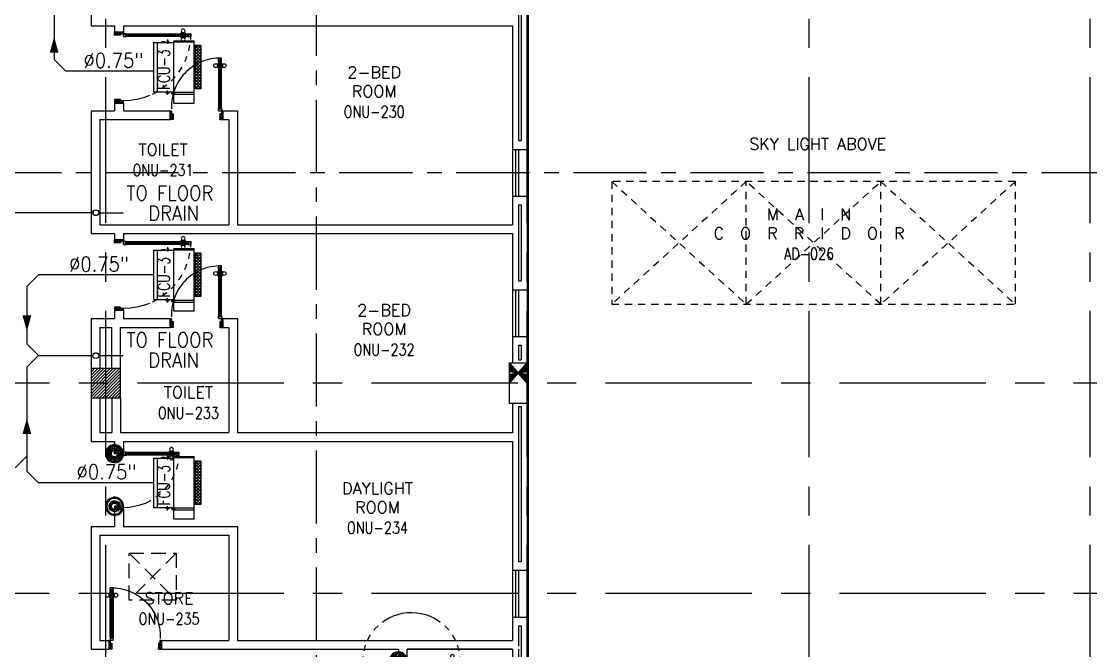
# Model space of a CAD drawing. Extents: x 417866242 to 417866469, y 43498047 to 43498124.
# Drawn here: x 417866407.68 to 417866425.95, y 43498063.41 to 43498074.18 of the extents above; entities that cross this region are included whole.
import ezdxf
from ezdxf.enums import TextEntityAlignment as Align

# ---------------------------------------------------------------- set-up
doc = ezdxf.new("R2010")
doc.units = 0
doc.header["$MEASUREMENT"] = 0
for name, pattern in [('CENTER', [2, 1.25, -0.25, 0.25, -0.25]), ('CENTERX2', [4, 2.5, -0.5, 0.5, -0.5]), ('HIDDEN', [0.375, 0.25, -0.125]), ('HIDDEN2', [0.1875, 0.125, -0.0625])]:
    doc.linetypes.add(name, pattern=pattern)
doc.layers.get('0').update_dxf_attribs({"linetype": 'CONTINUOUS'})
for name, color, linetype in [('AC-CD', 6, 'CONTINUOUS'), ('AC-TEXT', 2, 'CONTINUOUS'), ('AXES', 11, 'CENTERX2'), ('AXES1', 11, 'CENTER'), ('COL', 11, 'CONTINUOUS'), ('DOOR', 11, 'CONTINUOUS'), ('FCU', 6, 'CONTINUOUS'), ('HAT', 11, 'CONTINUOUS'), ('HIDDEN', 11, 'HIDDEN2'), ('INSUL', 11, 'CONTINUOUS'), ('M-TEXT', 2, 'CONTINUOUS'), ('P-SOLIDWASTE', 6, 'CONTINUOUS'), ('RM-NAME', 11, 'CONTINUOUS'), ('RM-NO', 11, 'CONTINUOUS'), ('ROOF', 11, 'CONTINUOUS'), ('SHAFT', 11, 'CONTINUOUS'), ('WALL', 11, 'CONTINUOUS'), ('WIN', 11, 'CONTINUOUS')]:
    doc.layers.add(name, color=color, linetype=linetype)
doc.styles.add('ROMANS', font='ROMANS.shx', dxfattribs={"width": 0.6})

# ---------------------------------------------------------------- blocks, each defined once
blk = doc.blocks.new('D1000')
at = {"layer": 'DOOR', "color": 7, "linetype": 'ByBlock'}
for p, q in [((0, 0), (-150, 0)), ((-150, 0), (-150, -25)), ((-150, 0), (0, 0)), ((0, -50), (-113.7099299924448, 0)), ((0, -50), (-40.1457343158545, 0)), ((0, -50), (0, 0)), ((-1049.994220409368, -25.1743907785567), (-1099.994220409368, -25.1743907785567)), ((-1099.994220409368, -75.1743907785567), (-1099.994220409368, -25.1743907785567)), ((-1099.994220409368, -25.1743907785567), (-1099.994220409368, -75.1743907785567)), ((-1049.994220409368, -75.1743907785567), (-1099.994220409397, -75.17439077803283)), ((-1049.994220409368, -42.1743907785276), (-1069.994220409368, -42.1743907785276)), ((-1069.994220409368, -42.1743907785567), (-1069.994220409368, -58.1743907785567)), ((-1049.994220409368, -58.1743907785567), (-1069.994220409368, -58.1743907785567)), ((-1049.994220409368, -25.1743907785567), (-1049.994220409368, -42.1743907785276)), ((-1049.994220409368, -58.1743907785567), (-1049.994220409368, -75.1743907785567)), ((-927.6366776307696, -17.97439077851595), (-1017.63667763077, -17.97439077851595)), ((-1017.63667763077, -25.1743907785567), (-1017.63667763077, -17.97439077851595)), ((-1017.63667763077, -75.1743907785567), (-1017.63667763077, -82.37439077859744)), ((-927.6366776307696, -82.37439077859744), (-1017.63667763077, -82.37439077859744)), ((-1005.036677630764, -8.974390778515954), (-940.2366776307754, -8.974390778515954)), ((-1005.036677630764, -17.97439077851595), (-1005.036677630764, -8.974390778515954)), ((-1005.036677630764, -17.97439077851595), (-940.2366776307754, -17.97439077851595)), ((-1005.036677630764, -82.37439077859744), (-940.2366776307754, -82.37439077859744)), ((-1005.036677630764, -82.37439077859744), (-1005.036677630764, -91.37439077859744)), ((-1005.036677630764, -91.37439077859744), (-940.2366776307754, -91.37439077859744)), ((-940.2366776307754, -17.97439077851595), (-940.2366776307754, -8.974390778515954)), ((-940.2366776307754, -82.37439077859744), (-940.2366776307754, -91.37439077859744)), ((-927.6366776307696, -25.1743907785567), (-927.6366776307696, -17.97439077851595)), ((-927.6366776307696, -75.1743907785567), (-927.6366776307696, -82.37439077859744)), ((-200, -42), (-200, -25)), ((-200, -25), (-150, -25)), ((-180, -42), (-200, -42)), ((-200, -75), (-200, -58)), ((-200, -58), (-180, -58)), ((-150, -75), (-200, -75)), ((-180, -58), (-180, -42)), ((-150, -75), (-150, -25)), ((-150, -25), (-100, -25)), ((-100, -25), (-100, -50)), ((0, -50), (-100, -36.64271395650576)), ((-100, -50), (0, -50)), ((-150, -975), (-100, -975)), ((-150, -1000), (-150, -975)), ((-150, -1000), (0, -1000)), ((0, -1000), (-150, -1000)), ((0, -950), (-113.7099299924448, -1000)), ((-100, -975), (-100, -950)), ((0, -950), (-100, -963.3572860434942)), ((-100, -950), (0, -950)), ((0, -950), (-40.1457343158545, -1000)), ((0, -950), (0, -1000))]:
    blk.add_line(p, q, dxfattribs=at)
at = {"layer": 'DOOR', "linetype": 'ByBlock'}
for p, q in [((-200, -25), (-1049.994220409368, -25.1743907785567)), ((-200, -42), (-1049.994220409368, -42.1743907785276)), ((-200, -58), (-1049.994220409368, -58.1743907785567)), ((-1049.994220409368, -75.1743907785567), (-200, -75))]:
    blk.add_line(p, q, dxfattribs=at)
at = {"layer": 'DOOR', "color": 7, "linetype": 'ByBlock'}
for centre in [(-972.6366776307696, 23.35655343646067), (-972.6366776307696, -123.7053349935159)]:
    blk.add_circle(centre, 32.39999999998526, dxfattribs=at)
for centre, radius, start, end in [((0, -50), 134.4019578127773, 158.1598493927677, 169.2800236452233), ((0, -50), 74.40195781277725, 137.7764264164989, 180), ((0, -50), 54.40195781277725, 113.2073828916783, 180), ((0, -50), 154.4019578127773, 161.1052885493303, 166.2857707774695), ((0, -50), 114.4019578127773, 154.0838418822192, 167.37742587102), ((0, -50), 94.40195781277725, 148.0181880332501, 180), ((0, -50), 34.40195781277725, 90, 180), ((0, -50), 14.40195781277725, 90, 180), ((0, -950), 154.4019578127773, 193.7142292225305, 198.8947114506697), ((0, -950), 134.4019578127773, 190.7199763547767, 201.8401506072323), ((0, -950), 94.40195781277725, 180, 211.9818119667498), ((0, -950), 74.40195781277725, 180, 222.2235735835011), ((0, -950), 54.40195781277725, 180, 246.7926171083217), ((0, -950), 34.40195781277725, 180, 270), ((0, -950), 14.40195781277725, 180, 270)]:
    blk.add_arc(centre, radius, start, end, dxfattribs=at)
at = {"layer": 'DOOR', "linetype": 'HIDDEN', "ltscale": 0.5}
blk.add_arc((-149.4480923587253, -24.45375900973158), 950.5464012146837, 180.0434372933824, 269.9667328389054, dxfattribs=at)
blk = doc.blocks.new('C11')
at = {"layer": 'HAT'}
h = blk.add_hatch(dxfattribs=at)
h.set_pattern_fill('ANSI31', color=256, scale=300, style=0)
h.set_pattern_definition([(45, (-248556.1822811713, -75061.0053373936), (-26.51650429449553, 26.51650429449553), [])])
h.paths.add_polyline_path([(300.0000000000291, 700), (-2.91038304567337e-11, 700), (0, 349.9999999998981), (300.0000000000291, 349.9999999998981)])
h.paths.add_polyline_path([(300, 349.9999999998981), (-2.91038304567337e-11, 349.9999999998981), (-2.91038304567337e-11, 0), (300.0000000000291, 0)])
at = {"layer": 'COL'}
blk.add_lwpolyline([(300.0000000000291, 700), (299.9999999999709, 0), (0, 0), (0, 700)], close=True, dxfattribs=at)
blk = doc.blocks.new('DOOR90')
at = {"layer": 'DOOR', "color": 7, "linetype": 'ByBlock'}
for p, q in [((-150, 0), (0, 0)), ((-150, 0), (-150, -25)), ((0, -50), (-113.7099299924448, 0)), ((0, -50), (-40.1457343158545, 0)), ((0, -50), (0, 0)), ((-1000, -25), (-1050, -25)), ((-1050, -75), (-1050, -25)), ((-1050, -25), (-1050, -75)), ((-1000, -75), (-1050, -74.99999999947613)), ((-1000, -41.9999999999709), (-1020, -41.9999999999709)), ((-1020, -42), (-1020, -58)), ((-1000, -58), (-1020, -58)), ((-1000, -25), (-1000, -41.9999999999709)), ((-1000, -58), (-1000, -75)), ((-877.6424572214019, -17.79999999995925), (-967.6424572214019, -17.79999999995925)), ((-967.6424572214019, -25), (-967.6424572214019, -17.79999999995925)), ((-967.6424572214019, -75), (-967.6424572214019, -82.20000000004075)), ((-877.6424572214019, -82.20000000004075), (-967.6424572214019, -82.20000000004075)), ((-955.0424572214251, -8.799999999959255), (-890.2424572213786, -8.799999999959255)), ((-955.0424572214251, -17.79999999995925), (-955.0424572214251, -8.799999999959255)), ((-955.0424572214251, -17.79999999995925), (-890.2424572213786, -17.79999999995925)), ((-955.0424572214251, -82.20000000004075), (-890.2424572213786, -82.20000000004075)), ((-955.0424572214251, -82.20000000004075), (-955.0424572214251, -91.20000000004075)), ((-955.0424572214251, -91.20000000004075), (-890.2424572213786, -91.20000000004075)), ((-890.2424572213786, -17.79999999995925), (-890.2424572213786, -8.799999999959255)), ((-890.2424572213786, -82.20000000004075), (-890.2424572213786, -91.20000000004075)), ((-877.6424572214019, -25), (-877.6424572214019, -17.79999999995925)), ((-877.6424572214019, -75), (-877.6424572214019, -82.20000000004075)), ((-200, -25), (-150, -25)), ((-200, -42), (-200, -25)), ((-180, -42), (-200, -42)), ((-200, -58), (-180, -58)), ((-200, -75), (-200, -58)), ((-150, -75), (-200, -75)), ((-180, -58), (-180, -42)), ((-150, -25), (-100, -25)), ((-150, -75), (-150, -25)), ((-100, -25), (-100, -50)), ((0, -50), (-100, -36.64271395650576)), ((-100, -50), (0, -50)), ((-150, -875), (-100, -875)), ((-150, -900), (-150, -875)), ((-150, -900), (0, -900)), ((0, -900), (-150, -900)), ((0, -850), (-113.7099299924448, -900)), ((-100, -875), (-100, -850)), ((0, -850), (-100, -863.3572860434942)), ((-100, -850), (0, -850)), ((0, -850), (-40.1457343158545, -900)), ((0, -850), (0, -900))]:
    blk.add_line(p, q, dxfattribs=at)
at = {"layer": 'DOOR', "linetype": 'ByBlock'}
for p, q in [((-200, -25), (-1000, -25)), ((-200, -42), (-1000, -41.9999999999709)), ((-200, -58), (-1000, -58)), ((-1000, -75), (-200, -75))]:
    blk.add_line(p, q, dxfattribs=at)
at = {"layer": 'DOOR', "color": 7, "linetype": 'ByBlock'}
for centre in [(-922.6424572214019, 23.53094421501737), (-922.6424572214019, -123.5309442149592)]:
    blk.add_circle(centre, 32.39999999998526, dxfattribs=at)
for centre, radius, start, end in [((0, -50), 154.4019578127773, 161.1052885482714, 166.2857707768669), ((0, -50), 94.40195781277725, 148.0181880328085, 180), ((0, -50), 134.4019578127773, 158.159849394549, 169.2800236450682), ((0, -50), 114.4019578127773, 154.0838418822192, 167.37742587102), ((0, -50), 74.40195781277725, 137.7764264185456, 180), ((0, -50), 54.40195781277725, 113.2073828924446, 180), ((0, -50), 34.40195781277725, 90, 180), ((0, -50), 14.40195781277725, 90, 180), ((0, -850), 154.4019578127773, 193.7142292231331, 198.8947114517286), ((0, -850), 134.4019578127773, 190.7199763549318, 201.840150605451), ((0, -850), 94.40195781277725, 180, 211.9818119671915), ((0, -850), 74.40195781277725, 180, 222.2235735814543), ((0, -850), 54.40195781277725, 180, 246.7926171075554), ((0, -850), 34.40195781277725, 180, 270), ((0, -850), 14.40195781277725, 180, 270)]:
    blk.add_arc(centre, radius, start, end, dxfattribs=at)
at = {"layer": 'DOOR', "linetype": 'HIDDEN', "ltscale": 0.5}
blk.add_arc((-222.2222222220153, -49.99999999976717), 828.155208510499, 178.270116378131, 275.0030377036063, dxfattribs=at)
blk = doc.blocks.new('DOOR100')
at = {"layer": 'DOOR', "color": 7, "linetype": 'ByBlock'}
for p, q in [((-75.00000000011642, 1250), (-74.99999999959255, 1300.000000000029)), ((-75.00000000011642, 1300), (-25.00000000011642, 1300)), ((-25.00000000011642, 1300), (-75.00000000011642, 1300)), ((-25.00000000011642, 1250), (-25.00000000011642, 1300)), ((-91.20000000018626, 1205.042457221396), (-91.20000000018626, 1140.242457221408)), ((-82.20000000018626, 1205.042457221396), (-91.20000000018626, 1205.042457221396)), ((-82.20000000018626, 1140.242457221408), (-91.20000000018626, 1140.242457221408)), ((-82.20000000018626, 1127.642457221402), (-82.20000000018626, 1217.642457221402)), ((-75.00000000011642, 1217.642457221402), (-82.20000000018626, 1217.642457221402)), ((-82.20000000018626, 1205.042457221396), (-82.20000000018626, 1140.242457221408)), ((-75.00000000011642, 1127.642457221402), (-82.20000000018626, 1127.642457221402)), ((-58.00000000011642, 1250), (-75.00000000011642, 1250)), ((-58.00000000011642, 1250), (-58.00000000011642, 1270)), ((-42.00000000011642, 1270), (-58.00000000011642, 1270)), ((-42.00000000011642, 1250), (-42.00000000011642, 1270)), ((-25.00000000011642, 1250), (-42.00000000011642, 1250)), ((-25.00000000011642, 1217.642457221402), (-17.80000000004657, 1217.642457221402)), ((-25.00000000011642, 1127.642457221402), (-17.80000000004657, 1127.642457221402)), ((-17.80000000004657, 1127.642457221402), (-17.80000000004657, 1217.642457221402)), ((-17.80000000004657, 1205.042457221396), (-17.80000000004657, 1140.242457221408)), ((-17.80000000004657, 1205.042457221396), (-8.800000000046566, 1205.042457221396)), ((-17.80000000004657, 1140.242457221408), (-8.800000000046566, 1140.242457221408)), ((-8.800000000046566, 1205.042457221396), (-8.800000000046566, 1140.242457221408)), ((-75, 200), (-58, 200)), ((-75, 150), (-75, 200)), ((-58, 200), (-58, 180)), ((-42, 200), (-25, 200)), ((-42, 180), (-42, 200)), ((-25, 200), (-25, 150)), ((-1200, 0), (-1200, 150)), ((-1200, 150), (-1175, 150)), ((-1200, 150), (-1200, 0)), ((-1150, 0), (-1200, 113.7099299924448)), ((-1150, 0), (-1200, 40.1457343158545)), ((-1150, 0), (-1200, 0)), ((-1175, 150), (-1175, 100)), ((-1175, 100), (-1150, 100)), ((-1150, 0), (-1163.357286043465, 100)), ((-1150, 100), (-1150, 0)), ((-75, 150), (-25, 150)), ((-58, 180), (-42, 180)), ((-50, 0), (0, 113.7099299924448)), ((-50, 100), (-50, 0)), ((-50, 0), (-36.64271395653486, 100)), ((-25, 100), (-50, 100)), ((-50, 0), (0, 40.1457343158545)), ((-50, 0), (0, 0)), ((0, 150), (-25, 150)), ((-25, 150), (-25, 100)), ((0, 0), (0, 150)), ((0, 150), (0, 0))]:
    blk.add_line(p, q, dxfattribs=at)
at = {"layer": 'DOOR', "linetype": 'ByBlock'}
for p, q in [((-75.00000000011642, 1250), (-75, 200)), ((-58, 200), (-58.00000000011642, 1250)), ((-42, 200), (-42.00000000011642, 1250)), ((-25, 200), (-25.00000000011642, 1250))]:
    blk.add_line(p, q, dxfattribs=at)
at = {"layer": 'DOOR', "color": 7, "linetype": 'ByBlock'}
for centre in [(-123.5309442150756, 1172.642457221402), (23.53094421490096, 1172.642457221402)]:
    blk.add_circle(centre, 32.39999999998526, dxfattribs=at)
at = {"layer": 'DOOR', "linetype": 'HIDDEN', "ltscale": 0.5}
blk.add_arc((-24.99999999965075, 149.9999999994106), 1150.000000000618, 90, 179.9999999995831, dxfattribs=at)
at = {"layer": 'DOOR', "color": 7, "linetype": 'ByBlock'}
for centre, radius, start, end in [((-1150, 0), 154.4019578127773, 103.7142292212167, 108.8947114515936), ((-1150, 0), 134.4019578127773, 100.7199763555959, 111.8401506085482), ((-1150, 0), 94.40195781277725, 90, 121.981811965689), ((-1150, 0), 74.40195781277725, 90, 132.2235735847074), ((-1150, 0), 54.40195781277725, 90, 156.7926171089788), ((-1150, 0), 34.40195781277725, 90, 180), ((-1150, 0), 14.40195781277725, 90, 180), ((-50, 0), 94.40195781277725, 58.01818803431096, 90), ((-50, 0), 74.40195781277725, 47.7764264152926, 90), ((-50, 0), 54.40195781277725, 23.20738289102122, 90), ((-50, 0), 34.40195781277725, 0, 90), ((-50, 0), 14.40195781277725, 0, 90), ((-50, 0), 134.4019578127773, 68.15984939145177, 79.28002364440412), ((-50, 0), 114.4019578127773, 64.0838418833441, 77.3774258719247), ((-50, 0), 154.4019578127773, 71.10528854840643, 76.28577077878333)]:
    blk.add_arc(centre, radius, start, end, dxfattribs=at)
blk = doc.blocks.new('COL50')
at = {"layer": 'COL'}
blk.add_lwpolyline([(-249.9999999999709, 250), (-249.9999999999418, -250), (250, -250), (249.9999999999709, 250)], close=True, dxfattribs=at)
blk = doc.blocks.new('*X39')
at = {"color": 0}
for p, q in [((203888.5557043092, 132665.2251692942), (204373.0645088267, 133149.7339738117)), ((203888.5557043092, 132718.2581778832), (204320.0315002377, 133149.7339738117)), ((203888.5557043092, 132771.2911864722), (204266.9984916487, 133149.7339738117)), ((203888.5557043092, 132824.3241950612), (204213.9654830597, 133149.7339738117)), ((203888.5557043092, 132877.3572036501), (204160.9324744707, 133149.7339738117)), ((203888.5557043092, 132930.3902122391), (204107.8994658817, 133149.7339738117)), ((203888.5557043092, 132983.4232208281), (204054.8664572927, 133149.7339738117)), ((203888.5557043092, 133036.4562294171), (204001.8334487038, 133149.7339738117)), ((203888.5557043092, 133089.4892380061), (203948.8004401147, 133149.7339738117)), ((203888.5557043092, 133142.5222465951), (203895.7674315257, 133149.7339738117)), ((203926.0975174157, 132649.7339738117), (204388.5557043091, 133112.1921607051)), ((203979.1305260047, 132649.7339738117), (204388.5557043091, 133059.1591521161)), ((204032.1635345937, 132649.7339738117), (204388.5557043091, 133006.1261435272)), ((204085.1965431827, 132649.7339738117), (204388.5557043091, 132953.0931349382)), ((204138.2295517716, 132649.7339738117), (204388.5557043091, 132900.0601263492)), ((204191.2625603606, 132649.7339738117), (204388.5557043091, 132847.0271177602)), ((204244.2955689496, 132649.7339738117), (204388.5557043091, 132793.9941091712)), ((204297.3285775386, 132649.7339738117), (204388.5557043091, 132740.9611005822)), ((204350.3615861276, 132649.7339738117), (204388.5557043091, 132687.9280919932))]:
    blk.add_line(p, q, dxfattribs=at)
blk = doc.blocks.new('*X12')
at = {"color": 0}
for p, q in [((16890.47746209932, -2466.570672882412), (16943.4517006644, -2413.596434317336)), ((16890.47746209932, -2519.603681471403), (16990.47746209933, -2419.603681471401)), ((16990.47746209933, -2565.49912589376), (16890.47746209932, -2465.499125893757)), ((16890.47746209932, -2572.636690060394), (16990.47746209933, -2472.636690060392)), ((16990.47746209933, -2618.532134482751), (16890.47746209932, -2518.532134482748)), ((16890.47746209932, -2625.669698649385), (16990.47746209933, -2525.669698649383)), ((16990.47746209933, -2512.466117304769), (16891.6077791119, -2413.596434317336)), ((16990.47746209933, -2459.433108715778), (16944.64078770089, -2413.596434317336)), ((16990.47746209933, -2671.565143071742), (16890.47746209932, -2571.565143071739)), ((16890.47746209932, -2678.702707238376), (16990.47746209933, -2578.702707238374)), ((16990.47746209933, -2724.598151660733), (16890.47746209932, -2624.59815166073)), ((16890.47746209932, -2731.735715827367), (16990.47746209933, -2631.735715827365)), ((16990.47746209933, -2777.631160249724), (16890.47746209932, -2677.631160249721)), ((16890.47746209932, -2784.768724416358), (16990.47746209933, -2684.768724416357)), ((16990.47746209933, -2830.664168838715), (16890.47746209932, -2730.664168838713)), ((16890.47746209932, -2837.801733005349), (16990.47746209933, -2737.801733005348)), ((16990.47746209933, -2883.697177427706), (16890.47746209932, -2783.697177427704)), ((16890.47746209932, -2890.83474159434), (16990.47746209933, -2790.834741594339)), ((16990.47746209933, -2936.730186016697), (16890.47746209932, -2836.730186016694)), ((16890.47746209932, -2943.867750183331), (16990.47746209933, -2843.86775018333)), ((16990.47746209933, -2989.763194605689), (16890.47746209932, -2889.763194605686)), ((16890.47746209932, -2996.900758772323), (16990.47746209933, -2896.900758772321)), ((16990.47746209933, -3042.796203194679), (16890.47746209932, -2942.796203194677)), ((16890.47746209932, -3049.933767361314), (16990.47746209933, -2949.933767361312)), ((16990.47746209933, -3095.82921178367), (16890.47746209932, -2995.829211783668)), ((16890.47746209932, -3102.966775950305), (16990.47746209933, -3002.966775950303)), ((16990.47746209933, -3148.862220372662), (16890.47746209932, -3048.862220372659)), ((16943.52866745501, -3154.946434317336), (16890.47746209932, -3101.89522896165)), ((16891.53081232129, -3154.946434317336), (16990.47746209933, -3055.999784539294)), ((16944.56382091028, -3154.946434317336), (16990.47746209933, -3109.032793128285))]:
    blk.add_line(p, q, dxfattribs=at)
blk = doc.blocks.new('WHE06')
at = {"color": 3}
for p, q in [((688.9750000238419, 621.5), (346.0749999880791, 621.5)), ((346.0749999880791, 621.5), (346.0749999880791, 469.1000000014901)), ((688.9750000238419, 469.1000000014901), (688.9750000238419, 621.5)), ((60.32499998807907, -422.25), (60.32499998807907, 422.25)), ((212.2971614003181, 437.25), (269.0589052438736, 437.25)), ((232.1000000238419, 452.25), (232.1000000238419, 422.25)), ((232.1000000238419, 452.25), (252.1000000238419, 452.25)), ((242.1000000238419, 472.1842434704304), (242.1000000238419, 399.4801759719849)), ((252.1000000238419, 452.25), (252.1000000238419, 422.25)), ((304.9940044879913, 447.6499999985099), (373.2827185988426, 447.6499999985099)), ((321.0749999880791, 457.6499999985099), (321.0749999880791, 437.6499999985099)), ((321.0749999880791, 457.6499999985099), (346.0749999880791, 457.6499999985099)), ((321.0749999880791, 437.6499999985099), (346.0749999880791, 437.6499999985099)), ((346.0749999880791, 430.4178223386407), (688.9750000238419, 430.4178223386407)), ((811.1999999880791, 370.6749999970198), (688.9750000238419, 370.6749999970198)), ((711.1999999880791, -370.6749999970198), (711.1999999880791, 370.6749999970198)), ((811.1999999880791, -370.6749999970198), (811.1999999880791, 370.6749999970198)), ((141.6357128024101, -437.25), (141.6357128024101, -422.25)), ((141.6357128024101, -437.25), (196.5700032711029, -437.25)), ((196.5700032711029, -437.25), (196.5700032711029, -422.25)), ((221.3790392279625, -437.25), (269.0589052438736, -437.25)), ((232.1000000238419, -452.25), (232.1000000238419, -422.25)), ((232.1000000238419, -452.25), (252.1000000238419, -452.25)), ((242.1000000238419, -472.1842434704304), (242.1000000238419, -399.4801759719849)), ((252.1000000238419, -452.25), (252.1000000238419, -422.25)), ((346.0749999880791, -430.4178223386407), (688.9750000238419, -430.4178223386407)), ((811.1999999880791, -370.6749999970198), (688.9750000238419, -370.6749999970198))]:
    blk.add_line(p, q, dxfattribs=at)
at = {"color": 6}
for p, q in [((0, -422.25), (0, 422.25)), ((0, 422.25), (346.0749999880791, 422.25)), ((346.0749999880791, 469.1000000014901), (346.0749999880791, -450.8250000029802)), ((688.9750000238419, 469.1000000014901), (346.0749999880791, 469.1000000014901)), ((688.9750000238419, -450.8250000029802), (688.9750000238419, 469.1000000014901)), ((0, -422.25), (346.0749999880791, -422.25)), ((346.0749999880791, -450.8250000029802), (688.9750000238419, -450.8250000029802))]:
    blk.add_line(p, q, dxfattribs=at)
at = {"color": 11}
blk.add_blockref('*X12', (-16179.27746212482, 2784.271434314549), dxfattribs=at)
blk = doc.blocks.new('RM1')
at = {"layer": 'RM-NAME', "style": 'ROMANS'}
for tag, p in [('ROOMNAME1', (0, 323.8095238059759)), ('ROOMNAME2', (0, 0))]:
    blk.add_attdef(tag, text='', height=200, dxfattribs=at).set_placement(p, align=Align.MIDDLE)

msp = doc.modelspace()

# ---------------------------------------------------------------- linework, layer by layer
at = {"layer": 'AC-CD'}
for p, q in [((417866408.2377887, 43498074.43818958), (417866408.2377887, 43498073.52601843)), ((417866408.2377888, 43498073.52601836), (417866408.4377887, 43498073.32601823)), ((417866409.9353841, 43498073.32601823), (417866408.4377887, 43498073.32601823)), ((417866408.9172538, 43498070.90521713), (417866400.4804227, 43498070.90521713)), ((417866409.0005389, 43498070.90521713), (417866409.4155178, 43498070.90521713)), ((417866407.9719546, 43498069.84107745), (417866407.7719547, 43498069.64107739)), ((417866409.9353841, 43498069.84107745), (417866407.9719546, 43498069.84107745)), ((417866407.7719547, 43498069.64107739), (417866407.7719547, 43498068.66080422)), ((417866407.9719546, 43498068.46080422), (417866407.7719547, 43498068.66080427)), ((417866407.7719547, 43498068.26080409), (417866407.9719546, 43498068.46080422)), ((417866407.9719546, 43498068.46080421), (417866408.9005389, 43498068.46080422)), ((417866409.0005389, 43498068.46080422), (417866409.4155178, 43498068.46080422)), ((417866407.7719547, 43498068.26080406), (417866407.7719547, 43498066.48607751)), ((417866407.5719546, 43498066.54150863), (417866407.7719547, 43498066.7415087)), ((417866407.9719546, 43498066.28607745), (417866407.7719547, 43498066.48607751)), ((417866409.9353841, 43498066.28607745), (417866407.9719546, 43498066.28607745))]:
    msp.add_line(p, q, dxfattribs=at)
for centre in [(417866408.9505389, 43498070.90521713), (417866408.9505389, 43498068.46080422)]:
    msp.add_circle(centre, 0.05, dxfattribs=at)
at = {"layer": 'AXES'}
for p, q in [((417866409.1210165, 43498046.72449277), (417866409.1210165, 43498123.53716789)), ((417866421.1410165, 43498046.72449277), (417866421.1410165, 43498123.53716789)), ((417866416.3210165, 43498046.72449277), (417866416.3210165, 43498123.18716789)), ((417866416.3410165, 43498046.72449277), (417866416.3410165, 43498123.18716789)), ((417866425.9410165, 43498046.72449277), (417866425.9410165, 43498123.18716789)), ((417866468.1610165, 43498067.98878641), (417866400.1210165, 43498067.98878641)), ((417866468.1610165, 43498064.38878641), (417866400.1210165, 43498064.38878641))]:
    msp.add_line(p, q, dxfattribs=at)
at = {"layer": 'AXES1'}
for p, q in [((417866412.7210165, 43498053.58878641), (417866412.7210165, 43498112.40878641)), ((417866458.3610165, 43498071.58878641), (417866400.1210165, 43498071.58878641))]:
    msp.add_line(p, q, dxfattribs=at)
at = {"layer": 'HIDDEN'}
for p, q in [((417866417.7660165, 43498071.43878641), (417866420.0660166, 43498069.33878641)), ((417866420.0660166, 43498071.43878641), (417866417.7660165, 43498069.33878641)), ((417866417.7660165, 43498071.43878641), (417866417.7660165, 43498069.33878641)), ((417866424.6660165, 43498071.43878641), (417866417.7660165, 43498071.43878641)), ((417866420.0660166, 43498069.33878641), (417866420.0660166, 43498071.43878641)), ((417866420.0660166, 43498069.33878641), (417866420.0660166, 43498071.43878641)), ((417866420.0660166, 43498069.33878641), (417866422.3660165, 43498071.43878641)), ((417866422.3660165, 43498069.33878641), (417866420.0660166, 43498071.43878641)), ((417866422.3660165, 43498069.33878641), (417866422.3660165, 43498071.43878641)), ((417866422.3660165, 43498069.33878641), (417866422.3660165, 43498071.43878641)), ((417866422.3660165, 43498071.43878641), (417866424.6660165, 43498069.33878641)), ((417866424.6660165, 43498071.43878641), (417866422.3660165, 43498069.33878641)), ((417866424.6660165, 43498069.33878641), (417866424.6660165, 43498071.43878641)), ((417866417.7660165, 43498069.33878641), (417866424.6660165, 43498069.33878641))]:
    msp.add_line(p, q, dxfattribs=at)
at = {"layer": 'INSUL'}
for p, q in [((417866416.1710165, 43498074.83878641), (417866416.1710165, 43498072.13878641)), ((417866416.2210165, 43498074.83878641), (417866416.2210165, 43498072.13878641)), ((417866416.1710165, 43498072.13878641), (417866416.2210165, 43498072.13878641)), ((417866416.1710165, 43498071.03878641), (417866416.2210165, 43498071.03878641)), ((417866416.1710165, 43498071.03878641), (417866416.1710165, 43498069.73878641)), ((417866416.2210165, 43498071.03878641), (417866416.2210165, 43498069.73878641)), ((417866416.1710165, 43498069.73878641), (417866416.2210165, 43498069.73878641)), ((417866416.1710165, 43498068.63878641), (417866416.2210165, 43498068.63878641)), ((417866416.1710165, 43498068.63878641), (417866416.1710165, 43498068.38878641)), ((417866416.2210165, 43498068.63878641), (417866416.2210165, 43498068.38878641)), ((417866416.1710165, 43498068.38878641), (417866416.2210165, 43498068.38878641)), ((417866416.1710165, 43498067.58878641), (417866416.1710165, 43498064.93878641)), ((417866416.1710165, 43498067.58878641), (417866416.2210165, 43498067.58878641)), ((417866416.2210165, 43498067.58878641), (417866416.2210165, 43498064.93878641)), ((417866416.1710165, 43498064.93878641), (417866416.2210165, 43498064.93878641)), ((417866416.1710165, 43498063.83878641), (417866416.2210165, 43498063.83878641)), ((417866416.1710165, 43498063.83878641), (417866416.1710165, 43498063.49178641)), ((417866416.2210165, 43498063.83878641), (417866416.2210165, 43498063.44178641)), ((417866416.1710165, 43498063.43878641), (417866416.1710165, 43498061.13878641)), ((417866416.2210165, 43498063.43878641), (417866416.2210165, 43498061.13878641))]:
    msp.add_line(p, q, dxfattribs=at)
at = {"layer": 'P-SOLIDWASTE'}
for points in [[(417866408.2377888, 43498073.9148976, 0, 0.1500000000000001, 0), (417866408.2377888, 43498073.64202926, 0.1500000000000001, 0.1500000000000001, 0)], [(417866409.6883861, 43498070.90521713, 0, 0.1500000000000001, 0), (417866409.4155178, 43498070.90521713, 0.1500000000000001, 0.1500000000000001, 0)], [(417866407.7719547, 43498068.87475224, 0, 0.1500000000000001, 0), (417866407.7719547, 43498069.14762057, 0.1500000000000001, 0.1500000000000001, 0)], [(417866409.6407596, 43498068.46080422, 0, 0.1500000000000001, 0), (417866409.3678913, 43498068.46080422, 0.1500000000000001, 0.1500000000000001, 0)], [(417866407.7719547, 43498067.39135771, 0, 0.1500000000000001, 0), (417866407.7719547, 43498067.11848938, 0.1500000000000001, 0.1500000000000001, 0)]]:
    msp.add_lwpolyline(points, format="xyseb", dxfattribs=at)
at = {"layer": 'ROOF'}
msp.add_line((417866416.3410165, 43498074.83878641), (417866416.3410165, 43498061.18878641), dxfattribs=at)
at = {"layer": 'SHAFT', "linetype": 'HIDDEN'}
for p, q in [((417866410.3210165, 43498065.07878641), (417866409.5210165, 43498064.27878641)), ((417866409.5210165, 43498065.07878641), (417866410.3210165, 43498064.27878641))]:
    msp.add_line(p, q, dxfattribs=at)
msp.add_lwpolyline([(417866409.5210165, 43498065.07878641), (417866410.3210165, 43498065.07878641), (417866410.3210165, 43498064.27878641), (417866409.5210165, 43498064.27878641)], close=True, dxfattribs=at)
at = {"layer": 'WALL', "linetype": 'ByBlock'}
for p, q in [((417866408.8710165, 43498076.20378641), (417866408.8710165, 43498074.10378641)), ((417866416.3210165, 43498071.98878641), (417866416.3210165, 43498074.83878641)), ((417866408.8710165, 43498074.10378641), (417866409.2710165, 43498074.10378641)), ((417866408.8710165, 43498074.10378641), (417866409.2710165, 43498074.10378641)), ((417866409.2710165, 43498074.10378641), (417866409.2710165, 43498073.99328641)), ((417866409.4210165, 43498073.99328641), (417866409.2710165, 43498073.99328641)), ((417866409.4210165, 43498074.10378641), (417866416.0710165, 43498074.10378641)), ((417866409.4210165, 43498074.10378641), (417866409.4210165, 43498073.99328641)), ((417866416.0710165, 43498074.10378641), (417866416.0710165, 43498071.98878641)), ((417866409.2710165, 43498072.77628641), (417866409.2710165, 43498072.64878641)), ((417866409.4210165, 43498072.77628641), (417866409.2710165, 43498072.77628641)), ((417866409.4210165, 43498072.77628641), (417866409.4210165, 43498072.64878641)), ((417866408.8710165, 43498072.64878641), (417866408.8710165, 43498070.54878641)), ((417866408.8710165, 43498072.64878641), (417866409.2710165, 43498072.64878641)), ((417866409.4210165, 43498072.64878641), (417866410.2210165, 43498072.64878641)), ((417866410.2210165, 43498072.64878641), (417866410.2210165, 43498072.49878641)), ((417866411.1210165, 43498072.64878641), (417866411.3710165, 43498072.64878641)), ((417866411.1210165, 43498072.64878641), (417866411.1210165, 43498072.49878641)), ((417866411.3710165, 43498072.64878641), (417866411.3710165, 43498070.69878641)), ((417866409.0210165, 43498072.49878641), (417866409.0210165, 43498070.69878641)), ((417866409.0210165, 43498072.49878641), (417866410.2210165, 43498072.49878641)), ((417866411.1210165, 43498072.49878641), (417866411.2210165, 43498072.49878641)), ((417866411.2210165, 43498072.49878641), (417866411.2210165, 43498070.69878641)), ((417866416.0710165, 43498071.98878641), (417866416.3210165, 43498071.98878641)), ((417866416.3176906, 43498072.13878641), (417866416.3210165, 43498072.13878641)), ((417866416.0710165, 43498071.18878641), (417866416.0710165, 43498070.69878641)), ((417866416.0710165, 43498071.18878641), (417866416.3210165, 43498071.18878641)), ((417866416.3210165, 43498071.18878641), (417866416.3210165, 43498069.58878641)), ((417866416.3176906, 43498071.03878641), (417866416.3210165, 43498071.03878641)), ((417866409.0210165, 43498070.69878641), (417866411.2210165, 43498070.69878641)), ((417866411.3710165, 43498070.69878641), (417866416.0710165, 43498070.69878641)), ((417866408.8710165, 43498070.54878641), (417866409.2710165, 43498070.54878641)), ((417866408.8710165, 43498070.54878641), (417866409.2710165, 43498070.54878641)), ((417866409.2710165, 43498070.54878641), (417866409.2710165, 43498070.43828641)), ((417866409.4210165, 43498070.54878641), (417866416.0710165, 43498070.54878641)), ((417866409.4210165, 43498070.54878641), (417866409.4210165, 43498070.43828641)), ((417866416.0710165, 43498070.54693758), (417866416.0710165, 43498069.58878641)), ((417866409.4210165, 43498070.43828641), (417866409.2710165, 43498070.43828641)), ((417866416.0710165, 43498069.58878641), (417866416.3210165, 43498069.58878641)), ((417866416.3176906, 43498069.73878641), (417866416.3210165, 43498069.73878641)), ((417866409.2710165, 43498069.23828641), (417866409.2710165, 43498069.09378641)), ((417866409.4210165, 43498069.23828641), (417866409.2710165, 43498069.23828641)), ((417866409.4210165, 43498069.23828641), (417866409.4210165, 43498069.09378641)), ((417866408.8710165, 43498069.09378641), (417866408.8710165, 43498066.99378641)), ((417866408.8710165, 43498069.09378641), (417866409.2710165, 43498069.09378641)), ((417866409.4210165, 43498069.09378641), (417866410.2210165, 43498069.09378641)), ((417866410.2210165, 43498069.09378641), (417866410.2210165, 43498068.94378641)), ((417866411.1210165, 43498069.09378641), (417866411.3710165, 43498069.09378641)), ((417866411.1210165, 43498069.09378641), (417866411.1210165, 43498068.94378641)), ((417866411.3710165, 43498069.09378641), (417866411.3710165, 43498067.14378641)), ((417866409.0210165, 43498068.94378641), (417866409.2210165, 43498068.94378641)), ((417866409.0210165, 43498068.94378641), (417866409.0210165, 43498068.23878641)), ((417866409.0210165, 43498068.94378641), (417866409.2210165, 43498068.94378641)), ((417866409.2210165, 43498068.23878641), (417866409.2210165, 43498068.94378641)), ((417866409.3710165, 43498068.23878641), (417866409.3710165, 43498068.94378641)), ((417866409.3710165, 43498068.94378641), (417866410.2210165, 43498068.94378641)), ((417866411.1210165, 43498068.94378641), (417866411.2210165, 43498068.94378641)), ((417866411.2210165, 43498068.94378641), (417866411.2210165, 43498067.14378641)), ((417866416.0710165, 43498068.78878641), (417866416.0710165, 43498068.33878641)), ((417866416.0710165, 43498068.78878641), (417866416.3210165, 43498068.78878641)), ((417866416.3210165, 43498068.78878641), (417866416.3210165, 43498064.78878641)), ((417866416.3176906, 43498068.63878641), (417866416.3210165, 43498068.63878641)), ((417866409.0210165, 43498067.73878641), (417866409.0210165, 43498067.14378641)), ((417866409.2210165, 43498067.73878641), (417866409.2210165, 43498067.14378641)), ((417866409.3710165, 43498067.73878641), (417866409.3710165, 43498067.14378641)), ((417866416.0710165, 43498067.63878641), (417866416.0710165, 43498067.14193758)), ((417866409.0210165, 43498067.14378641), (417866409.2210165, 43498067.14378641)), ((417866409.0210165, 43498067.14378641), (417866409.2210165, 43498067.14378641)), ((417866409.3710165, 43498067.14378641), (417866411.2210165, 43498067.14378641)), ((417866411.3710165, 43498067.14378641), (417866416.0710165, 43498067.14378641)), ((417866408.8710165, 43498066.99378641), (417866409.2710165, 43498066.99378641)), ((417866409.2710165, 43498066.99378641), (417866409.2710165, 43498066.83328641)), ((417866409.4210165, 43498066.99378641), (417866416.0710165, 43498066.99378641)), ((417866409.4210165, 43498066.99378641), (417866409.4210165, 43498066.83328641)), ((417866416.0710165, 43498066.99378641), (417866416.0710165, 43498064.78878641)), ((417866409.4210165, 43498066.83328641), (417866409.2710165, 43498066.83328641)), ((417866409.2710165, 43498065.83328641), (417866409.2710165, 43498065.53878641)), ((417866409.4210165, 43498065.83328641), (417866409.2710165, 43498065.83328641)), ((417866409.4210165, 43498065.83328641), (417866409.4210165, 43498065.53878641)), ((417866408.8710165, 43498065.53878641), (417866408.8710165, 43498063.43878641)), ((417866408.8710165, 43498065.53878641), (417866409.2710165, 43498065.53878641)), ((417866408.8710165, 43498065.53878641), (417866408.8710165, 43498063.43878641)), ((417866409.0210165, 43498065.38878641), (417866409.0210165, 43498063.58878641)), ((417866409.0210165, 43498065.38878641), (417866411.2210165, 43498065.38878641)), ((417866409.4210165, 43498065.53878641), (417866411.3710165, 43498065.53878641)), ((417866411.2210165, 43498065.38878641), (417866411.2210165, 43498063.58878641)), ((417866411.3710165, 43498065.53878641), (417866411.3710165, 43498063.58878641)), ((417866416.0710165, 43498064.78878641), (417866416.3210165, 43498064.78878641)), ((417866416.0710165, 43498063.98878641), (417866416.0710165, 43498063.58878641)), ((417866416.0710165, 43498063.98878641), (417866416.3210165, 43498063.98878641)), ((417866416.3210165, 43498063.98878641), (417866416.3210165, 43498063.43878641)), ((417866416.3176906, 43498063.83878641), (417866416.3210165, 43498063.83878641)), ((417866409.0210165, 43498063.58878641), (417866409.1710165, 43498063.58878641)), ((417866409.0210165, 43498063.58878641), (417866409.1710165, 43498063.58878641)), ((417866409.1710165, 43498063.58878641), (417866409.1710165, 43498063.43878641)), ((417866410.0710165, 43498063.58878641), (417866411.2210165, 43498063.58878641)), ((417866410.0710165, 43498063.58878641), (417866411.2210165, 43498063.58878641)), ((417866410.0710165, 43498063.58878641), (417866410.0710165, 43498063.43878641)), ((417866411.3710165, 43498063.58878641), (417866416.0710165, 43498063.58878641)), ((417866408.8710165, 43498063.43878641), (417866409.1710165, 43498063.43878641)), ((417866410.0710165, 43498063.43878641), (417866414.1210165, 43498063.43878641)), ((417866414.2710165, 43498063.43878641), (417866416.0710165, 43498063.43878641))]:
    msp.add_line(p, q, dxfattribs=at)
at = {"layer": 'WALL'}
for p, q in [((417866414.1210165, 43498063.43878641), (417866414.1210165, 43498063.28878641)), ((417866414.2710165, 43498063.28878641), (417866414.2710165, 43498063.43878641)), ((417866416.0710165, 43498063.43878641), (417866414.2710165, 43498063.43878641)), ((417866416.0710165, 43498063.43878641), (417866416.0710165, 43498061.13878641)), ((417866416.3210165, 43498063.43878641), (417866416.3210165, 43498061.13878641))]:
    msp.add_line(p, q, dxfattribs=at)
at = {"layer": 'WIN'}
for p, q in [((417866416.0710165, 43498071.98878641), (417866416.0710165, 43498071.18878641)), ((417866416.1210165, 43498071.98878641), (417866416.1210165, 43498071.18878641)), ((417866416.1710165, 43498071.98878641), (417866416.1710165, 43498071.18878641)), ((417866416.3210165, 43498071.98878641), (417866416.3210165, 43498071.18878641)), ((417866416.0710165, 43498069.58878641), (417866416.0710165, 43498068.78878641)), ((417866416.1210165, 43498069.58878641), (417866416.1210165, 43498068.78878641)), ((417866416.1710165, 43498069.58878641), (417866416.1710165, 43498068.78878641)), ((417866416.3210165, 43498069.58878641), (417866416.3210165, 43498068.78878641)), ((417866416.0710165, 43498064.78878641), (417866416.0710165, 43498063.98878641)), ((417866416.1210165, 43498064.78878641), (417866416.1210165, 43498063.98878641)), ((417866416.1710165, 43498064.78878641), (417866416.1710165, 43498063.98878641)), ((417866416.3210165, 43498064.78878641), (417866416.3210165, 43498063.98878641))]:
    msp.add_line(p, q, dxfattribs=at)

# ---------------------------------------------------------------- block references
at = {"layer": 'COL', "xscale": 0.0009999871253967285, "yscale": 0.001000002026557922, "zscale": 0.001}
for name, p in [('C11', (417866416.0210165, 43498067.63878641)), ('COL50', (417866409.1210165, 43498067.98878641)), ('COL50', (417866409.1210165, 43498067.98878641))]:
    msp.add_blockref(name, p, dxfattribs=at)
at = {"layer": 'DOOR', "color": 0, "linetype": 'ByBlock', "yscale": 0.001000002026557922, "zscale": 0.001}
for name, p, xscale, rotation in [('DOOR100', (417866409.2710165, 43498073.99328641), -0.001000002026557922, 270), ('DOOR90', (417866411.1210165, 43498072.49878641), 0.001000002026557922, 270), ('DOOR100', (417866409.2710165, 43498070.43933667), -0.001000002026557922, 270), ('DOOR90', (417866411.1210165, 43498068.94378641), 0.001000002026557922, 270), ('DOOR90', (417866409.1710165, 43498063.43878641), -0.001000002026557922, 90)]:
    msp.add_blockref(name, p, dxfattribs=dict(at, xscale=xscale, rotation=rotation))
at = {"layer": 'DOOR', "color": 0, "linetype": 'Continuous', "xscale": -0.0009999871253967285, "yscale": 0.001000002026557922, "zscale": 0.001}
msp.add_blockref('D1000', (417866409.2710165, 43498066.83328641), dxfattribs=at)
at = {"layer": 'DOOR', "color": 0, "linetype": 'ByBlock', "xscale": -0.0009999871253967285, "yscale": 0.001000002026557922, "zscale": 0.001}
msp.add_blockref('DOOR90', (417866414.1210165, 43498063.28878641), dxfattribs=at)
at = {"layer": 'FCU', "linetype": 'ByBlock', "xscale": -0.0009999871253967285, "yscale": 0.001000002026557922, "zscale": 0.001, "rotation": 180}
for p in [(417866409.9353841, 43498073.39607745), (417866409.9353841, 43498069.84107745), (417866409.9353841, 43498066.28607745)]:
    msp.add_blockref('WHE06', p, dxfattribs=at)
at = {"layer": 'HAT'}
ref = msp.add_blockref('RM1', (417866421.1389154, 43498070.55334174), dxfattribs=dict(at, xscale=0.0009999871253967285, yscale=0.001000002026557922, zscale=0.001))
ref.add_attrib('ROOMNO', 'AD-026', dxfattribs={"layer": 'RM-NO', "height": 0.2, "style": 'ROMANS', "width": 0.8}).set_placement((417866421.1389154, 43498070.20334174), align=Align.MIDDLE)
ref.add_attrib('ROOMNAME2', 'C  O  R  R  I  D  O  R', dxfattribs={"layer": 'RM-NAME', "height": 0.2, "style": 'ROMANS'}).set_placement((417866421.1389154, 43498070.55334174), align=Align.MIDDLE)
ref.add_attrib('ROOMNAME1', 'M  A  I  N', dxfattribs={"layer": 'RM-NAME', "height": 0.2, "style": 'ROMANS'}).set_placement((417866421.1389154, 43498070.87715126), align=Align.MIDDLE)
at = {"layer": 'HAT', "xscale": 0.0009999871253967285, "yscale": 0.001000002026557922, "zscale": 0.001}
msp.add_blockref('*X39', (417866204.9824608, 43497935.08905244), dxfattribs=at)
at = {"layer": 'RM-NO'}
ref = msp.add_blockref('RM1', (417866413.7071102, 43498072.98251054), dxfattribs=dict(at, xscale=0.0009999871253967285, yscale=0.001000002026557922, zscale=0.001))
ref.add_attrib('ROOMNO', 'ONU-230', dxfattribs={"height": 0.2, "style": 'ROMANS', "width": 0.8}).set_placement((417866413.7071102, 43498072.63251054), align=Align.MIDDLE)
ref.add_attrib('ROOMNAME2', 'ROOM', dxfattribs={"layer": 'RM-NAME', "height": 0.2, "style": 'ROMANS'}).set_placement((417866413.7071102, 43498072.98251054), align=Align.MIDDLE)
ref.add_attrib('ROOMNAME1', '2-BED', dxfattribs={"layer": 'RM-NAME', "height": 0.2, "style": 'ROMANS'}).set_placement((417866413.7071102, 43498073.30632006), align=Align.MIDDLE)
ref = msp.add_blockref('RM1', (417866410.0990921, 43498071.98399325), dxfattribs=dict(at, xscale=0.0009999871253967285, yscale=0.001000002026557922, zscale=0.001))
ref.add_attrib('ROOMNO', 'ONU-231', dxfattribs={"height": 0.2, "style": 'ROMANS', "width": 0.8}).set_placement((417866410.0990921, 43498071.63399325), align=Align.MIDDLE)
ref.add_attrib('ROOMNAME2', 'TOILET', dxfattribs={"layer": 'RM-NAME', "height": 0.2, "style": 'ROMANS'}).set_placement((417866410.0990921, 43498071.98399325), align=Align.MIDDLE)
ref = msp.add_blockref('RM1', (417866413.8764741, 43498068.91440412), dxfattribs=dict(at, xscale=0.0009999871253967285, yscale=0.001000002026557922, zscale=0.001))
ref.add_attrib('ROOMNO', 'ONU-232', dxfattribs={"height": 0.2, "style": 'ROMANS', "width": 0.8}).set_placement((417866413.8764741, 43498068.56440413), align=Align.MIDDLE)
ref.add_attrib('ROOMNAME2', 'ROOM', dxfattribs={"layer": 'RM-NAME', "height": 0.2, "style": 'ROMANS'}).set_placement((417866413.8764741, 43498068.91440412), align=Align.MIDDLE)
ref.add_attrib('ROOMNAME1', '2-BED', dxfattribs={"layer": 'RM-NAME', "height": 0.2, "style": 'ROMANS'}).set_placement((417866413.8764741, 43498069.23821365), align=Align.MIDDLE)
ref = msp.add_blockref('RM1', (417866410.5319815, 43498067.83087867), dxfattribs=dict(at, xscale=0.0009999871253967285, yscale=0.001000002026557922, zscale=0.001))
ref.add_attrib('ROOMNO', 'ONU-233', dxfattribs={"height": 0.2, "style": 'ROMANS', "width": 0.8}).set_placement((417866410.5319815, 43498067.48087867), align=Align.MIDDLE)
ref.add_attrib('ROOMNAME2', 'TOILET', dxfattribs={"layer": 'RM-NAME', "height": 0.2, "style": 'ROMANS'}).set_placement((417866410.5319815, 43498067.83087867), align=Align.MIDDLE)
ref = msp.add_blockref('RM1', (417866413.763565, 43498065.86595135), dxfattribs=dict(at, xscale=0.0009999871253967285, yscale=0.001000002026557922, zscale=0.001))
ref.add_attrib('ROOMNO', 'ONU-234', dxfattribs={"height": 0.2, "style": 'ROMANS', "width": 0.8}).set_placement((417866413.763565, 43498065.51595135), align=Align.MIDDLE)
ref.add_attrib('ROOMNAME2', 'ROOM', dxfattribs={"layer": 'RM-NAME', "height": 0.2, "style": 'ROMANS'}).set_placement((417866413.763565, 43498065.86595135), align=Align.MIDDLE)
ref.add_attrib('ROOMNAME1', 'DAYLIGHT', dxfattribs={"layer": 'RM-NAME', "height": 0.2, "style": 'ROMANS'}).set_placement((417866413.763565, 43498066.18976088), align=Align.MIDDLE)
ref = msp.add_blockref('RM1', (417866410.2018728, 43498064.30874044), dxfattribs=dict(at, xscale=0.0009999871253967285, yscale=0.001000002026557922, zscale=0.001))
ref.add_attrib('ROOMNO', 'ONU-235', dxfattribs={"height": 0.2, "style": 'ROMANS', "width": 0.8}).set_placement((417866410.2018728, 43498063.95874044), align=Align.MIDDLE)
ref.add_attrib('ROOMNAME2', 'STORE', dxfattribs={"layer": 'RM-NAME', "height": 0.2, "style": 'ROMANS'}).set_placement((417866410.2018728, 43498064.30874044), align=Align.MIDDLE)

# ---------------------------------------------------------------- texts
at = {"layer": 'AC-TEXT', "style": 'ROMANS', "width": 0.9}
for p in [(417866409.1735831, 43498073.51126976), (417866408.9269605, 43498070.02632897), (417866409.0546302, 43498066.47132898)]:
    msp.add_text(' %%c0.75"', height=0.25, dxfattribs=at).set_placement(p, align=Align.MIDDLE)
for s, p in [('TO FLOOR ', (417866409.4737761, 43498071.11692293)), ('DRAIN', (417866409.846357, 43498070.771106)), ('TO FLOOR ', (417866409.4737761, 43498068.60468641)), ('DRAIN', (417866409.846357, 43498068.25886948))]:
    msp.add_text(s, height=0.25, dxfattribs=at).set_placement(p)
at = {"layer": 'M-TEXT', "style": 'ROMANS', "width": 0.75}
for p in [(417866410.2124529, 43498073.01139654), (417866410.2124529, 43498069.45639654), (417866410.2124529, 43498065.90139654)]:
    msp.add_text('FCU-3', height=0.2, rotation=90, dxfattribs=at).set_placement(p)
at = {"layer": 'RM-NAME', "style": 'ROMANS'}
msp.add_text('SKY LIGHT ABOVE', height=0.2, dxfattribs=at).set_placement((417866420.1164697, 43498072.0817012), align=Align.MIDDLE_LEFT)

doc.saveas('drawing.dxf')
